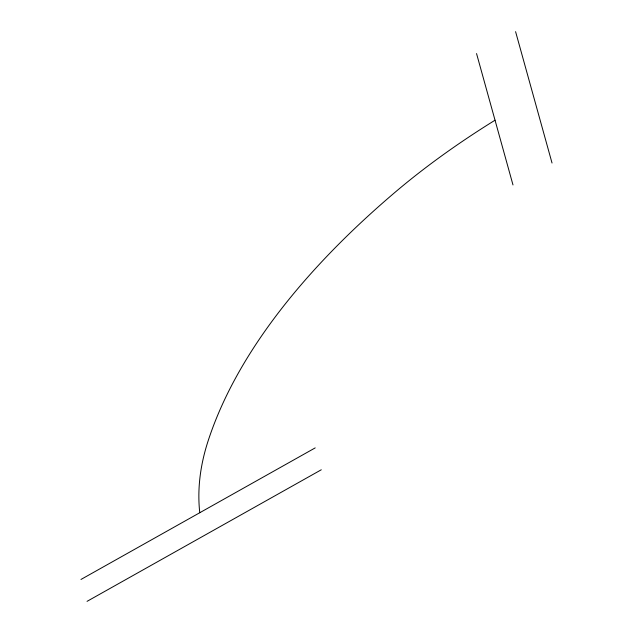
<?xml version="1.0" encoding="UTF-8"?>
<svg xmlns="http://www.w3.org/2000/svg" width="633" height="633" viewBox="0 0 633 633"><rect width="100%" height="100%" fill="white"/><g stroke="black" fill="none" stroke-linecap="round" stroke-linejoin="round"><path stroke-width="0.95" d="M80.969 579.456L315.202 447.887M87.045 601.35L321.279 469.781M515.586 31.65L552.031 163.021M476.546 53.576L512.991 184.947M199.767 512.73A702.772 317.956 -14.4 0 1 208.115 440.924A1061.691 480.344 -14.4 0 1 395.309 192.076A702.772 317.956 -14.4 0 1 495.03 120.207"/></g></svg>
